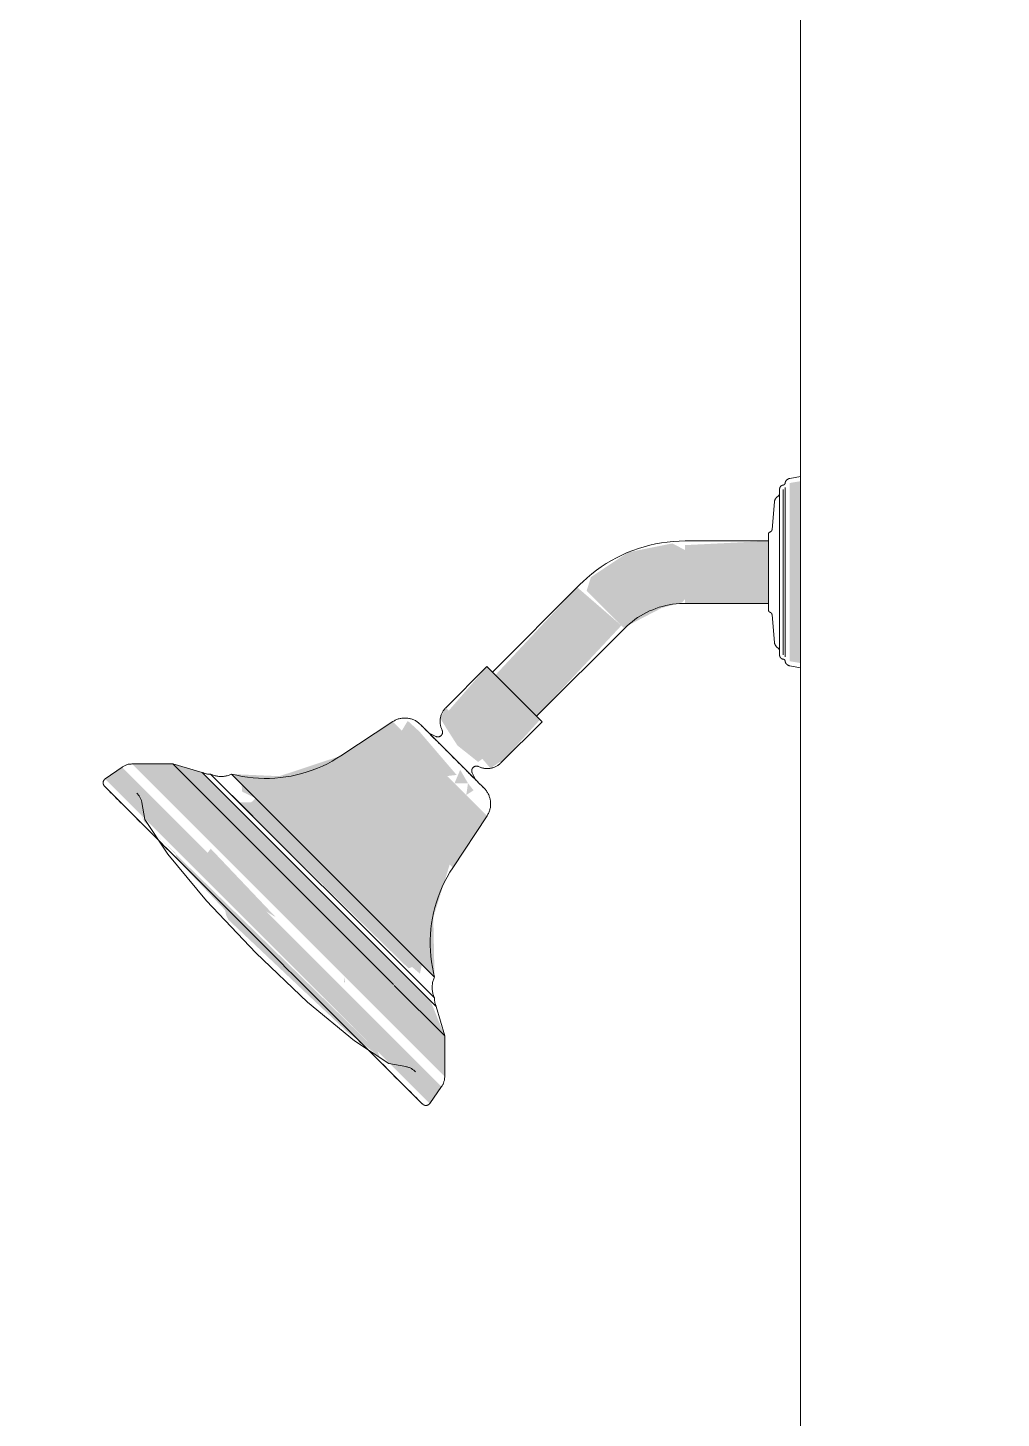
# Model space of a CAD drawing. Header units: inches. Extents: x 20478 to 36684, y -248 to 750.
# Drawn here: x 27482.22 to 27494.7, y 61.16 to 78.98 of the extents above; entities that cross this region are included whole.
import ezdxf

# ---------------------------------------------------------------- set-up
doc = ezdxf.new("R2010")
doc.units = ezdxf.units.IN
doc.header["$MEASUREMENT"] = 0
for name, color, linetype, lineweight in [('G-ANNO-TEXT', 231, 'Continuous', 9), ('I-WALL', 2, 'Continuous', 13), ('P-SANR-FIXT', 6, 'Continuous', 9)]:
    doc.layers.add(name, color=color, linetype=linetype, lineweight=lineweight)

# ---------------------------------------------------------------- blocks, each defined once
blk = doc.blocks.new('Shower-Kohler-Devonshire-T396_4X - Oil Rubbed Bronze-V54-Elevation - South')
at = {"layer": 'P-SANR-FIXT'}
for points in [[(25558.953, 72), (25558.953, 73.165), (25558.816, 73.142), (25558.816, 72)], [(25556.687, 71.287), (25557.177, 71.541), (25557.441, 71.614), (25557.475, 71.657), (25557.475, 72.283), (25557.312, 72.368), (25556.748, 72.255), (25556.269, 71.936), (25556.214, 71.761), (25556.659, 71.316)], [(25558.543, 71.6), (25558.543, 72.4), (25557.475, 72.346), (25557.475, 71.6)], [(25558.953, 70.835), (25558.953, 72), (25558.816, 72), (25558.816, 70.858)], [(25555.572, 70.153), (25556.659, 71.316), (25556.093, 71.806), (25555.045, 70.681), (25555.566, 70.16)], [(25555.116, 69.556), (25555.617, 70.109), (25554.936, 70.79), (25554.447, 70.225), (25555.097, 69.574)], [(25554.98, 69.486), (25555.104, 69.568), (25554.409, 70.263), (25554.339, 70.127), (25554.421, 69.993), (25554.559, 69.778), (25554.823, 69.568), (25554.878, 69.607), (25554.922, 69.556)], [(25554.499, 68.212), (25554.938, 68.877), (25553.73, 70.084), (25553.066, 69.646), (25554.459, 68.252)], [(25554.203, 65.191), (25554.355, 65.407), (25550.261, 69.502), (25550.044, 69.35), (25554.199, 65.195)], [(25554.395, 65.534), (25554.395, 66.058), (25550.911, 69.542), (25550.388, 69.542), (25554.319, 65.611)], [(25554.395, 66.058), (25554.213, 66.508), (25551.287, 69.434), (25550.911, 69.542), (25554.285, 66.168)], [(25554.265, 66.81), (25554.249, 67.574), (25554.459, 68.252), (25553.066, 69.646), (25552.277, 69.385), (25551.663, 69.412), (25554.201, 66.874)], [(25553.561, 65.789), (25553.536, 65.858), (25550.686, 68.644), (25550.943, 68.403), (25550.961, 68.324), (25551.581, 67.668), (25551.597, 67.597), (25551.625, 67.544), (25553.158, 66.097), (25553.548, 65.8)]]:
    blk.add_hatch(color=10, dxfattribs=at).paths.add_polyline_path(points, flags=0)
h = blk.add_hatch(color=10, dxfattribs=at)
h.paths.add_polyline_path([(25554.671, 69.143), (25554.765, 69.204), (25554.694, 69.294), (25554.672, 69.147)], flags=0)
h.paths.add_polyline_path([(25554.548, 69.401), (25554.072, 69.956), (25553.922, 70.094), (25553.846, 69.969), (25554.427, 69.387), (25554.521, 69.398)], flags=0)
h.paths.add_polyline_path([(25554.694, 69.294), (25554.594, 69.467), (25554.521, 69.294)], flags=0)
h = blk.add_hatch(color=10, dxfattribs=at)
h.paths.add_polyline_path([(25551.973, 69.102), (25551.792, 69.283), (25551.801, 69.186), (25551.951, 69.113)], flags=0)
h.paths.add_polyline_path([(25554.078, 66.854), (25554.103, 66.971), (25551.973, 69.102), (25551.916, 69.049), (25551.767, 69.048), (25552.007, 68.801), (25553.931, 66.922), (25553.978, 66.939)], flags=0)
h = blk.add_hatch(color=10, dxfattribs=at)
h.paths.add_polyline_path([(25550.971, 68.358), (25550.936, 68.409), (25550.961, 68.369)], flags=0)
h.paths.add_polyline_path([(25550.586, 68.763), (25550.501, 68.893), (25550.549, 68.799)], flags=0)
h = blk.add_hatch(color=10, dxfattribs=at)
h.paths.add_polyline_path([(25553.118, 66.737), (25553.118, 66.812), (25553.105, 66.75)], flags=0)
h.paths.add_polyline_path([(25552.233, 67.576), (25551.398, 68.455), (25551.358, 68.404), (25552.112, 67.65)], flags=0)
at = {"layer": 'P-SANR-FIXT', "color": 250}
for p, q in [((25558.731, 72), (25558.731, 73.061)), ((25558.731, 73.061), (25558.731, 72)), ((25558.757, 72), (25558.757, 73.085)), ((25558.757, 73.085), (25558.757, 72)), ((25558.953, 73.225), (25558.816, 73.201)), ((25558.621, 72.903), (25558.59, 72.548)), ((25558.675, 72.982), (25558.643, 72.951)), ((25558.543, 72.4), (25557.475, 72.4)), ((25558.543, 72.4), (25558.543, 72)), ((25558.543, 72), (25558.543, 71.6)), ((25558.731, 72), (25558.731, 70.939)), ((25558.731, 70.939), (25558.731, 72)), ((25558.757, 72), (25558.757, 70.915)), ((25558.757, 70.915), (25558.757, 72)), ((25556.131, 71.844), (25555.007, 70.719)), ((25557.475, 71.6), (25558.543, 71.6)), ((25558.59, 71.452), (25558.621, 71.097)), ((25555.572, 70.153), (25556.697, 71.278)), ((25558.643, 71.049), (25558.675, 71.018)), ((25554.936, 70.79), (25554.409, 70.263)), ((25554.936, 70.79), (25555.643, 70.083)), ((25558.816, 70.799), (25558.953, 70.775)), ((25553.73, 70.084), (25553.066, 69.646)), ((25555.116, 69.556), (25555.643, 70.083)), ((25554.281, 69.894), (25554.195, 69.937)), ((25554.195, 69.937), (25554.79, 69.341)), ((25554.79, 69.341), (25554.195, 69.937)), ((25550.261, 69.502), (25550.044, 69.35)), ((25550.911, 69.542), (25550.388, 69.542)), ((25551.287, 69.434), (25550.911, 69.542)), ((25553.739, 66.714), (25550.911, 69.542)), ((25554.287, 66.434), (25551.287, 69.434)), ((25551.396, 69.412), (25551.936, 68.872)), ((25554.265, 66.543), (25551.396, 69.412)), ((25554.265, 66.81), (25551.663, 69.412)), ((25554.79, 69.341), (25554.748, 69.427)), ((25554.499, 68.212), (25554.938, 68.877)), ((25553.955, 66.853), (25554.265, 66.543)), ((25554.395, 66.058), (25553.749, 66.704)), ((25554.395, 66.058), (25554.287, 66.434)), ((25554.395, 65.534), (25554.395, 66.058)), ((25554.203, 65.191), (25554.355, 65.407))]:
    blk.add_line(p, q, dxfattribs=at)
at = {"layer": 'P-SANR-FIXT', "color": 250, "flags": 128}
for points in [[(25558.687, 73.065), (25558.687, 73.067), (25558.687, 73.069), (25558.687, 73.071), (25558.688, 73.073), (25558.688, 73.075), (25558.689, 73.077), (25558.689, 73.079), (25558.69, 73.081), (25558.69, 73.083), (25558.691, 73.085), (25558.692, 73.087), (25558.693, 73.089), (25558.694, 73.09), (25558.695, 73.092), (25558.696, 73.094), (25558.697, 73.095), (25558.698, 73.097), (25558.7, 73.099), (25558.701, 73.1), (25558.703, 73.102), (25558.704, 73.103), (25558.706, 73.104), (25558.707, 73.106), (25558.709, 73.107), (25558.711, 73.108), (25558.712, 73.109), (25558.714, 73.11), (25558.716, 73.111), (25558.718, 73.112), (25558.72, 73.113), (25558.722, 73.113), (25558.724, 73.114), (25558.725, 73.114), (25558.727, 73.115), (25558.729, 73.115), (25558.731, 73.116)], [(25558.687, 72), (25558.687, 72.043), (25558.687, 72.085), (25558.687, 72.127), (25558.687, 72.17), (25558.687, 72.212), (25558.687, 72.253), (25558.687, 72.294), (25558.687, 72.335), (25558.687, 72.375), (25558.687, 72.415), (25558.687, 72.454), (25558.687, 72.492), (25558.687, 72.529), (25558.687, 72.566), (25558.687, 72.601), (25558.687, 72.636), (25558.687, 72.67), (25558.687, 72.702), (25558.687, 72.734), (25558.687, 72.764), (25558.687, 72.793), (25558.687, 72.821), (25558.687, 72.847), (25558.687, 72.872), (25558.687, 72.896), (25558.687, 72.918), (25558.687, 72.939), (25558.687, 72.959), (25558.687, 72.976), (25558.687, 72.993), (25558.687, 73.007), (25558.687, 73.02), (25558.687, 73.032), (25558.687, 73.041), (25558.687, 73.049), (25558.687, 73.056), (25558.687, 73.061), (25558.687, 73.064), (25558.687, 73.065)], [(25558.687, 73.065), (25558.687, 73.064), (25558.687, 73.062), (25558.687, 73.057), (25558.687, 73.051), (25558.687, 73.044), (25558.687, 73.034), (25558.687, 73.023), (25558.687, 73.011), (25558.687, 72.997), (25558.687, 72.981), (25558.687, 72.964), (25558.687, 72.945), (25558.687, 72.924), (25558.687, 72.902), (25558.687, 72.879), (25558.687, 72.854), (25558.687, 72.828), (25558.687, 72.801), (25558.687, 72.772), (25558.687, 72.742), (25558.687, 72.711), (25558.687, 72.679), (25558.687, 72.645), (25558.687, 72.611), (25558.687, 72.575), (25558.687, 72.539), (25558.687, 72.502), (25558.687, 72.464), (25558.687, 72.425), (25558.687, 72.386), (25558.687, 72.346), (25558.687, 72.305), (25558.687, 72.264), (25558.687, 72.223), (25558.687, 72.181), (25558.687, 72.139), (25558.687, 72.097), (25558.687, 72.054), (25558.687, 72.011), (25558.687, 72)], [(25558.731, 73.116), (25558.732, 73.116), (25558.733, 73.116), (25558.734, 73.116), (25558.735, 73.116), (25558.736, 73.116), (25558.737, 73.116), (25558.738, 73.117), (25558.739, 73.117), (25558.74, 73.117), (25558.741, 73.118), (25558.742, 73.118), (25558.743, 73.118), (25558.744, 73.119), (25558.745, 73.119), (25558.746, 73.12), (25558.746, 73.121), (25558.747, 73.121), (25558.748, 73.122), (25558.749, 73.123), (25558.749, 73.123), (25558.75, 73.124), (25558.751, 73.125), (25558.751, 73.126), (25558.752, 73.126), (25558.753, 73.127), (25558.753, 73.128), (25558.754, 73.129), (25558.754, 73.13), (25558.755, 73.131), (25558.755, 73.132), (25558.755, 73.133), (25558.756, 73.134), (25558.756, 73.135), (25558.756, 73.136), (25558.756, 73.137), (25558.756, 73.138), (25558.757, 73.139), (25558.757, 73.14), (25558.757, 73.141), (25558.757, 73.141)], [(25558.757, 73.141), (25558.757, 73.144), (25558.758, 73.147), (25558.759, 73.149), (25558.759, 73.152), (25558.76, 73.155), (25558.762, 73.158), (25558.763, 73.16), (25558.764, 73.163), (25558.766, 73.165), (25558.767, 73.168), (25558.769, 73.17), (25558.77, 73.173), (25558.772, 73.175), (25558.774, 73.177), (25558.776, 73.179), (25558.778, 73.181), (25558.78, 73.183), (25558.782, 73.185), (25558.785, 73.187), (25558.787, 73.189), (25558.79, 73.19), (25558.792, 73.192), (25558.795, 73.193), (25558.797, 73.195), (25558.8, 73.196), (25558.803, 73.197), (25558.805, 73.198), (25558.808, 73.199), (25558.811, 73.2), (25558.814, 73.2), (25558.816, 73.201)], [(25558.621, 72.903), (25558.622, 72.906), (25558.622, 72.909), (25558.623, 72.912), (25558.623, 72.915), (25558.624, 72.918), (25558.625, 72.921), (25558.626, 72.924), (25558.627, 72.927), (25558.629, 72.93), (25558.63, 72.932), (25558.631, 72.935), (25558.633, 72.938), (25558.635, 72.94), (25558.636, 72.943), (25558.638, 72.945), (25558.64, 72.947), (25558.642, 72.95), (25558.643, 72.951)], [(25558.675, 72.982), (25558.676, 72.983), (25558.677, 72.984), (25558.678, 72.986), (25558.679, 72.987), (25558.68, 72.988), (25558.681, 72.99), (25558.682, 72.991), (25558.683, 72.993), (25558.683, 72.994), (25558.684, 72.996), (25558.685, 72.998), (25558.685, 72.999), (25558.686, 73.001), (25558.686, 73.003), (25558.686, 73.004), (25558.687, 73.006), (25558.687, 73.008), (25558.687, 73.009), (25558.687, 73.011), (25558.687, 73.012)], [(25558.565, 72.515), (25558.567, 72.516), (25558.568, 72.516), (25558.57, 72.517), (25558.571, 72.518), (25558.572, 72.519), (25558.573, 72.519), (25558.575, 72.52), (25558.576, 72.521), (25558.577, 72.522), (25558.578, 72.523), (25558.579, 72.524), (25558.58, 72.525), (25558.581, 72.526), (25558.582, 72.528), (25558.583, 72.529), (25558.584, 72.53), (25558.585, 72.531), (25558.586, 72.533), (25558.586, 72.534), (25558.587, 72.535), (25558.588, 72.537), (25558.588, 72.538), (25558.589, 72.54), (25558.589, 72.541), (25558.589, 72.542), (25558.59, 72.544), (25558.59, 72.545), (25558.59, 72.547), (25558.59, 72.548)], [(25557.475, 72.4), (25557.399, 72.398), (25557.323, 72.394), (25557.247, 72.386), (25557.172, 72.376), (25557.097, 72.362), (25557.023, 72.346), (25556.95, 72.326), (25556.877, 72.304), (25556.805, 72.278), (25556.735, 72.25), (25556.665, 72.219), (25556.597, 72.185), (25556.531, 72.149), (25556.465, 72.11), (25556.402, 72.068), (25556.34, 72.024), (25556.28, 71.977), (25556.222, 71.928), (25556.166, 71.877), (25556.131, 71.844)], [(25558.543, 72.483), (25558.543, 72.484), (25558.543, 72.485), (25558.543, 72.487), (25558.543, 72.488), (25558.543, 72.49), (25558.544, 72.491), (25558.544, 72.492), (25558.544, 72.494), (25558.545, 72.495), (25558.545, 72.496), (25558.546, 72.497), (25558.546, 72.499), (25558.547, 72.5), (25558.548, 72.501), (25558.549, 72.502), (25558.549, 72.503), (25558.55, 72.504), (25558.551, 72.506), (25558.552, 72.507), (25558.553, 72.508), (25558.554, 72.508), (25558.555, 72.509), (25558.556, 72.51), (25558.557, 72.511), (25558.558, 72.512), (25558.56, 72.513), (25558.561, 72.513), (25558.562, 72.514), (25558.563, 72.514), (25558.565, 72.515), (25558.565, 72.515)], [(25558.543, 72.395), (25558.543, 72.406), (25558.543, 72.416), (25558.543, 72.426), (25558.543, 72.434), (25558.543, 72.443), (25558.543, 72.45), (25558.543, 72.456), (25558.543, 72.462), (25558.543, 72.468), (25558.543, 72.472), (25558.543, 72.476), (25558.543, 72.479), (25558.543, 72.481), (25558.543, 72.482), (25558.543, 72.483)], [(25558.543, 72.483), (25558.543, 72.482), (25558.543, 72.481), (25558.543, 72.479), (25558.543, 72.476), (25558.543, 72.473), (25558.543, 72.469), (25558.543, 72.464), (25558.543, 72.458), (25558.543, 72.452), (25558.543, 72.445), (25558.543, 72.437), (25558.543, 72.428), (25558.543, 72.419), (25558.543, 72.409), (25558.543, 72.398), (25558.543, 72.387), (25558.543, 72.375), (25558.543, 72.363), (25558.543, 72.35), (25558.543, 72.336), (25558.543, 72.322), (25558.543, 72.308), (25558.543, 72.292), (25558.543, 72.277), (25558.543, 72.261), (25558.543, 72.244), (25558.543, 72.227), (25558.543, 72.21), (25558.543, 72.193), (25558.543, 72.175), (25558.543, 72.157), (25558.543, 72.138), (25558.543, 72.12), (25558.543, 72.101), (25558.543, 72.082), (25558.543, 72.063), (25558.543, 72.044), (25558.543, 72.025), (25558.543, 72.005), (25558.543, 72)], [(25558.543, 72), (25558.543, 71.981), (25558.543, 71.961), (25558.543, 71.942), (25558.543, 71.923), (25558.543, 71.904), (25558.543, 71.885), (25558.543, 71.867), (25558.543, 71.848), (25558.543, 71.83), (25558.543, 71.812), (25558.543, 71.794), (25558.543, 71.777), (25558.543, 71.76), (25558.543, 71.744), (25558.543, 71.727), (25558.543, 71.712), (25558.543, 71.697), (25558.543, 71.682), (25558.543, 71.667), (25558.543, 71.654), (25558.543, 71.641), (25558.543, 71.628), (25558.543, 71.616), (25558.543, 71.605), (25558.543, 71.594), (25558.543, 71.584), (25558.543, 71.574), (25558.543, 71.566), (25558.543, 71.557), (25558.543, 71.55), (25558.543, 71.544), (25558.543, 71.538), (25558.543, 71.532), (25558.543, 71.528), (25558.543, 71.524), (25558.543, 71.521), (25558.543, 71.519), (25558.543, 71.518), (25558.543, 71.517)], [(25558.687, 72), (25558.687, 71.957), (25558.687, 71.915), (25558.687, 71.873), (25558.687, 71.83), (25558.687, 71.788), (25558.687, 71.747), (25558.687, 71.706), (25558.687, 71.665), (25558.687, 71.625), (25558.687, 71.585), (25558.687, 71.546), (25558.687, 71.508), (25558.687, 71.471), (25558.687, 71.434), (25558.687, 71.399), (25558.687, 71.364), (25558.687, 71.33), (25558.687, 71.298), (25558.687, 71.266), (25558.687, 71.236), (25558.687, 71.207), (25558.687, 71.179), (25558.687, 71.153), (25558.687, 71.128), (25558.687, 71.104), (25558.687, 71.082), (25558.687, 71.061), (25558.687, 71.041), (25558.687, 71.024), (25558.687, 71.007), (25558.687, 70.993), (25558.687, 70.98), (25558.687, 70.968), (25558.687, 70.959), (25558.687, 70.951), (25558.687, 70.944), (25558.687, 70.939), (25558.687, 70.936), (25558.687, 70.935)], [(25558.687, 70.935), (25558.687, 70.936), (25558.687, 70.938), (25558.687, 70.943), (25558.687, 70.949), (25558.687, 70.956), (25558.687, 70.966), (25558.687, 70.977), (25558.687, 70.989), (25558.687, 71.003), (25558.687, 71.019), (25558.687, 71.036), (25558.687, 71.055), (25558.687, 71.076), (25558.687, 71.098), (25558.687, 71.121), (25558.687, 71.146), (25558.687, 71.172), (25558.687, 71.199), (25558.687, 71.228), (25558.687, 71.258), (25558.687, 71.289), (25558.687, 71.321), (25558.687, 71.355), (25558.687, 71.389), (25558.687, 71.425), (25558.687, 71.461), (25558.687, 71.498), (25558.687, 71.536), (25558.687, 71.575), (25558.687, 71.614), (25558.687, 71.654), (25558.687, 71.695), (25558.687, 71.736), (25558.687, 71.777), (25558.687, 71.819), (25558.687, 71.861), (25558.687, 71.903), (25558.687, 71.946), (25558.687, 71.989), (25558.687, 72)], [(25556.697, 71.278), (25556.729, 71.308), (25556.762, 71.337), (25556.796, 71.365), (25556.831, 71.392), (25556.867, 71.417), (25556.904, 71.44), (25556.942, 71.462), (25556.981, 71.483), (25557.021, 71.502), (25557.061, 71.519), (25557.102, 71.535), (25557.144, 71.549), (25557.186, 71.561), (25557.229, 71.572), (25557.272, 71.581), (25557.315, 71.588), (25557.359, 71.594), (25557.403, 71.598), (25557.447, 71.6), (25557.475, 71.6)], [(25558.543, 71.517), (25558.543, 71.518), (25558.543, 71.519), (25558.543, 71.521), (25558.543, 71.524), (25558.543, 71.527), (25558.543, 71.531), (25558.543, 71.536), (25558.543, 71.542), (25558.543, 71.548), (25558.543, 71.555), (25558.543, 71.563), (25558.543, 71.572), (25558.543, 71.581), (25558.543, 71.591), (25558.543, 71.602)], [(25558.565, 71.485), (25558.564, 71.485), (25558.563, 71.486), (25558.562, 71.486), (25558.56, 71.487), (25558.559, 71.488), (25558.558, 71.488), (25558.557, 71.489), (25558.556, 71.49), (25558.555, 71.491), (25558.554, 71.492), (25558.553, 71.493), (25558.552, 71.494), (25558.551, 71.495), (25558.55, 71.496), (25558.549, 71.497), (25558.548, 71.498), (25558.548, 71.499), (25558.547, 71.501), (25558.546, 71.502), (25558.546, 71.503), (25558.545, 71.504), (25558.545, 71.506), (25558.544, 71.507), (25558.544, 71.508), (25558.543, 71.51), (25558.543, 71.511), (25558.543, 71.512), (25558.543, 71.514), (25558.543, 71.515), (25558.543, 71.517), (25558.543, 71.517)], [(25558.59, 71.452), (25558.59, 71.454), (25558.59, 71.455), (25558.59, 71.457), (25558.589, 71.458), (25558.589, 71.46), (25558.588, 71.461), (25558.588, 71.463), (25558.587, 71.464), (25558.587, 71.466), (25558.586, 71.467), (25558.585, 71.468), (25558.584, 71.469), (25558.584, 71.471), (25558.583, 71.472), (25558.582, 71.473), (25558.581, 71.474), (25558.58, 71.475), (25558.579, 71.476), (25558.578, 71.478), (25558.576, 71.478), (25558.575, 71.479), (25558.574, 71.48), (25558.573, 71.481), (25558.571, 71.482), (25558.57, 71.483), (25558.569, 71.483), (25558.567, 71.484), (25558.566, 71.485), (25558.565, 71.485)], [(25558.643, 71.049), (25558.641, 71.052), (25558.639, 71.054), (25558.637, 71.056), (25558.635, 71.059), (25558.634, 71.061), (25558.632, 71.064), (25558.631, 71.066), (25558.629, 71.069), (25558.628, 71.072), (25558.627, 71.075), (25558.626, 71.077), (25558.625, 71.08), (25558.624, 71.083), (25558.623, 71.086), (25558.622, 71.089), (25558.622, 71.092), (25558.621, 71.095), (25558.621, 71.097)], [(25558.687, 70.988), (25558.687, 70.99), (25558.687, 70.991), (25558.687, 70.993), (25558.687, 70.995), (25558.686, 70.996), (25558.686, 70.998), (25558.685, 71), (25558.685, 71.001), (25558.684, 71.003), (25558.684, 71.005), (25558.683, 71.006), (25558.682, 71.008), (25558.681, 71.009), (25558.681, 71.011), (25558.68, 71.012), (25558.679, 71.013), (25558.678, 71.015), (25558.676, 71.016), (25558.675, 71.017), (25558.675, 71.018)], [(25558.731, 70.884), (25558.729, 70.885), (25558.727, 70.885), (25558.725, 70.886), (25558.723, 70.886), (25558.721, 70.887), (25558.72, 70.887), (25558.718, 70.888), (25558.716, 70.889), (25558.714, 70.89), (25558.712, 70.891), (25558.71, 70.892), (25558.709, 70.893), (25558.707, 70.894), (25558.706, 70.896), (25558.704, 70.897), (25558.702, 70.898), (25558.701, 70.9), (25558.7, 70.901), (25558.698, 70.903), (25558.697, 70.905), (25558.696, 70.906), (25558.695, 70.908), (25558.694, 70.91), (25558.693, 70.912), (25558.692, 70.913), (25558.691, 70.915), (25558.69, 70.917), (25558.69, 70.919), (25558.689, 70.921), (25558.688, 70.923), (25558.688, 70.925), (25558.688, 70.927), (25558.687, 70.929), (25558.687, 70.931), (25558.687, 70.933), (25558.687, 70.935)], [(25558.757, 70.859), (25558.757, 70.86), (25558.757, 70.861), (25558.756, 70.862), (25558.756, 70.863), (25558.756, 70.864), (25558.756, 70.865), (25558.756, 70.866), (25558.755, 70.867), (25558.755, 70.868), (25558.755, 70.869), (25558.754, 70.87), (25558.754, 70.871), (25558.753, 70.872), (25558.753, 70.873), (25558.752, 70.873), (25558.752, 70.874), (25558.751, 70.875), (25558.75, 70.876), (25558.75, 70.877), (25558.749, 70.877), (25558.748, 70.878), (25558.747, 70.879), (25558.747, 70.879), (25558.746, 70.88), (25558.745, 70.88), (25558.744, 70.881), (25558.743, 70.881), (25558.742, 70.882), (25558.741, 70.882), (25558.741, 70.883), (25558.74, 70.883), (25558.739, 70.883), (25558.738, 70.884), (25558.737, 70.884), (25558.736, 70.884), (25558.735, 70.884), (25558.734, 70.884), (25558.733, 70.884), (25558.732, 70.884), (25558.731, 70.884)], [(25558.816, 70.799), (25558.813, 70.8), (25558.81, 70.801), (25558.807, 70.801), (25558.805, 70.802), (25558.802, 70.803), (25558.799, 70.804), (25558.797, 70.806), (25558.794, 70.807), (25558.791, 70.808), (25558.789, 70.81), (25558.787, 70.812), (25558.784, 70.813), (25558.782, 70.815), (25558.78, 70.817), (25558.778, 70.819), (25558.776, 70.821), (25558.774, 70.823), (25558.772, 70.826), (25558.77, 70.828), (25558.768, 70.83), (25558.767, 70.833), (25558.765, 70.835), (25558.764, 70.838), (25558.762, 70.84), (25558.761, 70.843), (25558.76, 70.846), (25558.759, 70.849), (25558.758, 70.851), (25558.758, 70.854), (25558.757, 70.857), (25558.757, 70.859)], [(25554.362, 69.975), (25554.357, 69.984), (25554.353, 69.994), (25554.35, 70.003), (25554.347, 70.012), (25554.344, 70.022), (25554.342, 70.032), (25554.34, 70.042), (25554.338, 70.051), (25554.337, 70.061), (25554.336, 70.071), (25554.336, 70.081), (25554.336, 70.091), (25554.336, 70.101), (25554.337, 70.111), (25554.338, 70.121), (25554.34, 70.131), (25554.342, 70.141), (25554.344, 70.151), (25554.347, 70.16), (25554.35, 70.17), (25554.354, 70.179), (25554.358, 70.188), (25554.362, 70.197), (25554.367, 70.206), (25554.372, 70.215), (25554.377, 70.223), (25554.383, 70.231), (25554.389, 70.239), (25554.395, 70.247), (25554.401, 70.255), (25554.408, 70.262), (25554.409, 70.263)], [(25553.73, 70.084), (25553.74, 70.09), (25553.75, 70.096), (25553.76, 70.101), (25553.77, 70.106), (25553.78, 70.11), (25553.791, 70.114), (25553.801, 70.118), (25553.812, 70.121), (25553.823, 70.124), (25553.834, 70.126), (25553.845, 70.128), (25553.856, 70.129), (25553.867, 70.13), (25553.878, 70.13), (25553.89, 70.13), (25553.901, 70.13), (25553.912, 70.129), (25553.923, 70.128), (25553.934, 70.126), (25553.945, 70.124), (25553.956, 70.121), (25553.967, 70.118), (25553.978, 70.115), (25553.988, 70.111), (25553.999, 70.106), (25554.009, 70.102), (25554.019, 70.097), (25554.028, 70.091), (25554.038, 70.085), (25554.047, 70.079), (25554.056, 70.072), (25554.065, 70.065), (25554.073, 70.058), (25554.082, 70.05), (25554.083, 70.048)], [(25554.083, 70.048), (25554.084, 70.048), (25554.085, 70.047), (25554.086, 70.045), (25554.089, 70.043), (25554.091, 70.04), (25554.095, 70.037), (25554.099, 70.032), (25554.104, 70.028), (25554.11, 70.022), (25554.116, 70.016), (25554.122, 70.009), (25554.13, 70.002), (25554.137, 69.994), (25554.146, 69.986), (25554.155, 69.977), (25554.164, 69.967), (25554.174, 69.957), (25554.185, 69.947), (25554.196, 69.936), (25554.207, 69.924), (25554.219, 69.912), (25554.232, 69.9), (25554.245, 69.887), (25554.258, 69.874), (25554.271, 69.86), (25554.285, 69.846), (25554.3, 69.832), (25554.314, 69.817), (25554.329, 69.803), (25554.344, 69.787), (25554.36, 69.772), (25554.375, 69.756), (25554.391, 69.741), (25554.407, 69.725), (25554.423, 69.709), (25554.439, 69.692), (25554.455, 69.676), (25554.472, 69.66), (25554.488, 69.644), (25554.504, 69.627), (25554.521, 69.611), (25554.537, 69.594), (25554.553, 69.578), (25554.569, 69.562), (25554.585, 69.546), (25554.601, 69.53), (25554.617, 69.515), (25554.633, 69.499), (25554.648, 69.484), (25554.663, 69.469), (25554.678, 69.454), (25554.692, 69.44), (25554.706, 69.425), (25554.72, 69.412), (25554.733, 69.398), (25554.746, 69.385), (25554.759, 69.373), (25554.771, 69.36), (25554.783, 69.349), (25554.794, 69.337), (25554.805, 69.327), (25554.815, 69.316), (25554.825, 69.306), (25554.834, 69.297), (25554.843, 69.288), (25554.851, 69.28), (25554.859, 69.273), (25554.866, 69.266), (25554.872, 69.259), (25554.878, 69.254), (25554.883, 69.248), (25554.888, 69.244), (25554.892, 69.24), (25554.895, 69.237), (25554.898, 69.234), (25554.9, 69.232), (25554.901, 69.231), (25554.902, 69.23), (25554.902, 69.23)], [(25554.902, 69.23), (25554.901, 69.23), (25554.9, 69.231), (25554.899, 69.233), (25554.897, 69.235), (25554.894, 69.238), (25554.89, 69.242), (25554.886, 69.246), (25554.881, 69.251), (25554.876, 69.256), (25554.869, 69.262), (25554.863, 69.269), (25554.855, 69.276), (25554.848, 69.284), (25554.839, 69.292), (25554.83, 69.301), (25554.821, 69.311), (25554.811, 69.321), (25554.8, 69.331), (25554.789, 69.342), (25554.778, 69.354), (25554.766, 69.366), (25554.753, 69.378), (25554.74, 69.391), (25554.727, 69.404), (25554.714, 69.418), (25554.7, 69.432), (25554.685, 69.446), (25554.671, 69.461), (25554.656, 69.476), (25554.641, 69.491), (25554.625, 69.506), (25554.61, 69.522), (25554.594, 69.538), (25554.578, 69.553), (25554.562, 69.57), (25554.546, 69.586), (25554.53, 69.602), (25554.513, 69.618), (25554.497, 69.635), (25554.481, 69.651), (25554.464, 69.667), (25554.448, 69.684), (25554.432, 69.7), (25554.416, 69.716), (25554.4, 69.732), (25554.384, 69.748), (25554.368, 69.764), (25554.353, 69.779), (25554.337, 69.794), (25554.322, 69.809), (25554.307, 69.824), (25554.293, 69.839), (25554.279, 69.853), (25554.265, 69.867), (25554.252, 69.88), (25554.239, 69.893), (25554.226, 69.906), (25554.214, 69.918), (25554.202, 69.93), (25554.191, 69.941), (25554.18, 69.952), (25554.17, 69.962), (25554.16, 69.972), (25554.151, 69.981), (25554.142, 69.99), (25554.134, 69.998), (25554.126, 70.005), (25554.119, 70.012), (25554.113, 70.019), (25554.107, 70.025), (25554.102, 70.03), (25554.097, 70.034), (25554.093, 70.038), (25554.09, 70.042), (25554.087, 70.044), (25554.085, 70.046), (25554.084, 70.048), (25554.083, 70.048), (25554.083, 70.048)], [(25554.281, 69.894), (25554.283, 69.893), (25554.285, 69.892), (25554.287, 69.892), (25554.29, 69.891), (25554.292, 69.89), (25554.294, 69.89), (25554.297, 69.889), (25554.299, 69.889), (25554.301, 69.889), (25554.304, 69.888), (25554.306, 69.888), (25554.309, 69.888), (25554.311, 69.888), (25554.314, 69.889), (25554.316, 69.889), (25554.318, 69.889), (25554.321, 69.89), (25554.323, 69.89), (25554.325, 69.891), (25554.328, 69.892), (25554.33, 69.893), (25554.332, 69.894), (25554.334, 69.895), (25554.336, 69.896), (25554.338, 69.897), (25554.341, 69.898), (25554.343, 69.9), (25554.344, 69.901), (25554.346, 69.902), (25554.348, 69.904), (25554.35, 69.906), (25554.352, 69.907), (25554.353, 69.909), (25554.355, 69.911), (25554.356, 69.913), (25554.358, 69.915), (25554.359, 69.917), (25554.36, 69.919), (25554.361, 69.921), (25554.362, 69.923), (25554.363, 69.926), (25554.364, 69.928), (25554.365, 69.93), (25554.366, 69.933), (25554.366, 69.935), (25554.367, 69.937), (25554.367, 69.94), (25554.367, 69.942), (25554.368, 69.944), (25554.368, 69.947), (25554.368, 69.949), (25554.368, 69.952), (25554.367, 69.954), (25554.367, 69.956), (25554.367, 69.959), (25554.366, 69.961), (25554.366, 69.964), (25554.365, 69.966), (25554.364, 69.968), (25554.364, 69.97), (25554.363, 69.973), (25554.362, 69.975), (25554.362, 69.975)], [(25550.261, 69.502), (25550.268, 69.506), (25550.276, 69.511), (25550.283, 69.515), (25550.291, 69.519), (25550.299, 69.523), (25550.308, 69.527), (25550.316, 69.53), (25550.324, 69.532), (25550.333, 69.535), (25550.341, 69.537), (25550.35, 69.538), (25550.359, 69.54), (25550.368, 69.541), (25550.377, 69.541), (25550.385, 69.542), (25550.388, 69.542)], [(25551.663, 69.412), (25551.731, 69.396), (25551.8, 69.382), (25551.87, 69.372), (25551.939, 69.364), (25552.009, 69.359), (25552.08, 69.357), (25552.15, 69.357), (25552.22, 69.36), (25552.29, 69.367), (25552.359, 69.376), (25552.429, 69.387), (25552.497, 69.402), (25552.565, 69.419), (25552.632, 69.439), (25552.699, 69.462), (25552.764, 69.487), (25552.829, 69.515), (25552.892, 69.545), (25552.954, 69.578), (25553.015, 69.614), (25553.066, 69.646)], [(25554.829, 69.508), (25554.827, 69.509), (25554.824, 69.51), (25554.822, 69.511), (25554.82, 69.512), (25554.817, 69.512), (25554.815, 69.513), (25554.813, 69.513), (25554.81, 69.514), (25554.808, 69.514), (25554.806, 69.514), (25554.803, 69.514), (25554.801, 69.514), (25554.798, 69.514), (25554.796, 69.514), (25554.793, 69.514), (25554.791, 69.513), (25554.789, 69.513), (25554.786, 69.512), (25554.784, 69.512), (25554.782, 69.511), (25554.78, 69.51), (25554.777, 69.509), (25554.775, 69.508), (25554.773, 69.507), (25554.771, 69.506), (25554.769, 69.504), (25554.767, 69.503), (25554.765, 69.502), (25554.763, 69.5), (25554.761, 69.498), (25554.759, 69.497), (25554.758, 69.495), (25554.756, 69.493), (25554.755, 69.491), (25554.753, 69.489), (25554.752, 69.487), (25554.751, 69.485), (25554.749, 69.483), (25554.748, 69.481), (25554.747, 69.479), (25554.746, 69.477), (25554.745, 69.475), (25554.744, 69.472), (25554.744, 69.47), (25554.743, 69.468), (25554.743, 69.465), (25554.742, 69.463), (25554.742, 69.461), (25554.742, 69.458), (25554.742, 69.456), (25554.742, 69.453), (25554.742, 69.451), (25554.742, 69.448), (25554.742, 69.446), (25554.743, 69.444), (25554.743, 69.441), (25554.744, 69.439), (25554.744, 69.437), (25554.745, 69.434), (25554.746, 69.432), (25554.747, 69.43), (25554.748, 69.428), (25554.748, 69.427)], [(25555.116, 69.556), (25555.109, 69.549), (25555.101, 69.542), (25555.094, 69.536), (25555.086, 69.53), (25555.077, 69.524), (25555.069, 69.519), (25555.06, 69.514), (25555.051, 69.509), (25555.042, 69.505), (25555.033, 69.501), (25555.024, 69.497), (25555.014, 69.494), (25555.005, 69.491), (25554.995, 69.489), (25554.985, 69.487), (25554.975, 69.485), (25554.966, 69.484), (25554.956, 69.483), (25554.946, 69.482), (25554.936, 69.482), (25554.926, 69.483), (25554.916, 69.483), (25554.906, 69.485), (25554.896, 69.486), (25554.886, 69.488), (25554.876, 69.49), (25554.867, 69.493), (25554.857, 69.496), (25554.848, 69.5), (25554.839, 69.503), (25554.829, 69.508), (25554.829, 69.508)], [(25550.028, 69.268), (25550.027, 69.27), (25550.026, 69.272), (25550.025, 69.274), (25550.024, 69.277), (25550.023, 69.279), (25550.022, 69.281), (25550.021, 69.283), (25550.021, 69.286), (25550.02, 69.288), (25550.02, 69.29), (25550.019, 69.293), (25550.019, 69.295), (25550.019, 69.297), (25550.019, 69.3), (25550.019, 69.302), (25550.019, 69.305), (25550.019, 69.307), (25550.019, 69.309), (25550.02, 69.312), (25550.02, 69.314), (25550.021, 69.316), (25550.021, 69.319), (25550.022, 69.321), (25550.023, 69.323), (25550.024, 69.325), (25550.025, 69.327), (25550.026, 69.33), (25550.027, 69.332), (25550.028, 69.334), (25550.03, 69.336), (25550.031, 69.338), (25550.033, 69.339), (25550.034, 69.341), (25550.036, 69.343), (25550.038, 69.345), (25550.039, 69.346), (25550.041, 69.348), (25550.043, 69.349), (25550.044, 69.35)], [(25551.287, 69.434), (25551.295, 69.43), (25551.303, 69.427), (25551.311, 69.424), (25551.32, 69.421), (25551.328, 69.419), (25551.337, 69.417), (25551.345, 69.415), (25551.354, 69.413), (25551.362, 69.412), (25551.371, 69.412), (25551.38, 69.411), (25551.389, 69.411), (25551.396, 69.412)], [(25551.396, 69.412), (25551.407, 69.407), (25551.419, 69.402), (25551.43, 69.398), (25551.441, 69.394), (25551.453, 69.391), (25551.465, 69.388), (25551.477, 69.385), (25551.489, 69.384), (25551.501, 69.382), (25551.513, 69.381), (25551.525, 69.381), (25551.537, 69.381), (25551.549, 69.381), (25551.561, 69.382), (25551.573, 69.384), (25551.585, 69.386), (25551.597, 69.388), (25551.609, 69.391), (25551.621, 69.395), (25551.632, 69.399), (25551.643, 69.403), (25551.655, 69.408), (25551.663, 69.412)], [(25550.046, 69.247), (25550.042, 69.251), (25550.038, 69.255), (25550.035, 69.259), (25550.032, 69.263), (25550.029, 69.268), (25550.028, 69.268)], [(25550.946, 68.346), (25550.88, 68.413), (25550.815, 68.477), (25550.753, 68.54), (25550.692, 68.6), (25550.634, 68.659), (25550.578, 68.715), (25550.524, 68.768), (25550.473, 68.819), (25550.425, 68.868), (25550.379, 68.914), (25550.336, 68.957), (25550.295, 68.997), (25550.258, 69.035), (25550.223, 69.07), (25550.191, 69.101), (25550.163, 69.13), (25550.137, 69.156), (25550.115, 69.178), (25550.095, 69.198), (25550.079, 69.214), (25550.066, 69.227), (25550.056, 69.237), (25550.049, 69.243), (25550.046, 69.247), (25550.046, 69.247)], [(25550.046, 69.247), (25550.047, 69.245), (25550.052, 69.241), (25550.06, 69.232), (25550.071, 69.221), (25550.086, 69.207), (25550.104, 69.189), (25550.125, 69.168), (25550.148, 69.144), (25550.176, 69.117), (25550.206, 69.087), (25550.239, 69.054), (25550.275, 69.018), (25550.314, 68.979), (25550.355, 68.937), (25550.4, 68.893), (25550.447, 68.846), (25550.497, 68.796), (25550.549, 68.744), (25550.603, 68.689), (25550.66, 68.632), (25550.72, 68.573), (25550.781, 68.511), (25550.845, 68.448), (25550.91, 68.382), (25550.978, 68.315), (25551.047, 68.246), (25551.117, 68.175), (25551.19, 68.103), (25551.263, 68.029), (25551.338, 67.954), (25551.415, 67.878), (25551.492, 67.801), (25551.57, 67.723), (25551.649, 67.644), (25551.728, 67.564), (25551.809, 67.484), (25551.889, 67.403), (25551.97, 67.323), (25552.051, 67.241), (25552.132, 67.16), (25552.213, 67.079), (25552.294, 66.999), (25552.374, 66.918), (25552.454, 66.838), (25552.534, 66.759), (25552.612, 66.68), (25552.69, 66.603), (25552.767, 66.526), (25552.842, 66.45), (25552.917, 66.376), (25552.99, 66.303), (25553.061, 66.231), (25553.131, 66.161), (25553.2, 66.093), (25553.266, 66.026), (25553.331, 65.962), (25553.393, 65.899), (25553.454, 65.839), (25553.512, 65.781), (25553.568, 65.725), (25553.622, 65.671), (25553.673, 65.62), (25553.721, 65.571), (25553.767, 65.525), (25553.81, 65.482), (25553.851, 65.442), (25553.888, 65.404), (25553.923, 65.37), (25553.955, 65.338), (25553.983, 65.309), (25554.009, 65.284), (25554.032, 65.261), (25554.051, 65.242), (25554.067, 65.225), (25554.08, 65.212), (25554.09, 65.203), (25554.097, 65.196), (25554.1, 65.193), (25554.101, 65.192)], [(25550.516, 69.046), (25550.514, 69.055), (25550.512, 69.064), (25550.509, 69.073), (25550.506, 69.082), (25550.502, 69.091), (25550.498, 69.1), (25550.494, 69.108), (25550.49, 69.117), (25550.485, 69.125), (25550.48, 69.133), (25550.474, 69.141), (25550.468, 69.148), (25550.462, 69.155), (25550.456, 69.162), (25550.451, 69.168)], [(25554.902, 69.23), (25554.91, 69.222), (25554.917, 69.213), (25554.924, 69.205), (25554.931, 69.196), (25554.937, 69.186), (25554.943, 69.177), (25554.949, 69.167), (25554.954, 69.157), (25554.959, 69.147)], [(25554.959, 69.147), (25554.963, 69.137), (25554.967, 69.126), (25554.971, 69.116), (25554.974, 69.105), (25554.977, 69.094), (25554.979, 69.083), (25554.981, 69.072), (25554.982, 69.061), (25554.983, 69.05), (25554.984, 69.039), (25554.984, 69.027), (25554.984, 69.016), (25554.983, 69.005), (25554.981, 68.994), (25554.98, 68.983), (25554.977, 68.972), (25554.975, 68.961), (25554.972, 68.95), (25554.968, 68.939), (25554.964, 68.929), (25554.96, 68.918), (25554.955, 68.908), (25554.95, 68.898), (25554.945, 68.888), (25554.939, 68.879), (25554.938, 68.877)], [(25551.974, 67.121), (25551.344, 67.786), (25550.846, 68.385), (25550.555, 68.828), (25550.516, 69.046)], [(25550.516, 69.046), (25550.555, 68.828), (25550.846, 68.385), (25551.344, 67.786), (25551.974, 67.121)], [(25554.499, 68.212), (25554.462, 68.153), (25554.427, 68.092), (25554.394, 68.03), (25554.364, 67.967), (25554.337, 67.902), (25554.312, 67.836), (25554.29, 67.77), (25554.27, 67.703), (25554.253, 67.634), (25554.239, 67.566), (25554.228, 67.496), (25554.219, 67.427), (25554.213, 67.357), (25554.21, 67.287), (25554.21, 67.217), (25554.213, 67.147), (25554.218, 67.077), (25554.226, 67.007), (25554.237, 66.938), (25554.251, 66.869), (25554.265, 66.81)], [(25553.899, 65.663), (25553.681, 65.702), (25553.239, 65.993), (25552.639, 66.491), (25551.974, 67.121)], [(25551.974, 67.121), (25552.639, 66.491), (25553.239, 65.993), (25553.681, 65.702), (25553.899, 65.663)], [(25554.265, 66.81), (25554.26, 66.799), (25554.255, 66.788), (25554.251, 66.776), (25554.247, 66.765), (25554.244, 66.753), (25554.241, 66.741), (25554.239, 66.729), (25554.237, 66.717), (25554.236, 66.705), (25554.235, 66.693), (25554.234, 66.681), (25554.234, 66.669), (25554.235, 66.657), (25554.236, 66.645), (25554.237, 66.633), (25554.239, 66.621), (25554.242, 66.609), (25554.245, 66.597), (25554.248, 66.586), (25554.252, 66.574), (25554.256, 66.563), (25554.261, 66.552), (25554.265, 66.543)], [(25554.265, 66.543), (25554.265, 66.534), (25554.265, 66.526), (25554.265, 66.517), (25554.266, 66.508), (25554.267, 66.499), (25554.268, 66.491), (25554.27, 66.482), (25554.272, 66.474), (25554.275, 66.465), (25554.277, 66.457), (25554.281, 66.449), (25554.284, 66.441), (25554.287, 66.434)], [(25554.101, 65.192), (25554.099, 65.194), (25554.094, 65.199), (25554.086, 65.207), (25554.075, 65.218), (25554.06, 65.233), (25554.042, 65.25), (25554.022, 65.271), (25553.998, 65.295), (25553.971, 65.322), (25553.94, 65.352), (25553.907, 65.385), (25553.871, 65.421), (25553.833, 65.46), (25553.791, 65.502), (25553.746, 65.546), (25553.699, 65.593), (25553.65, 65.643), (25553.597, 65.695), (25553.543, 65.75), (25553.486, 65.807), (25553.426, 65.866), (25553.365, 65.928), (25553.301, 65.991)], [(25554.021, 65.598), (25554.014, 65.604), (25554.007, 65.61), (25554, 65.616), (25553.992, 65.622), (25553.984, 65.628), (25553.976, 65.633), (25553.968, 65.637), (25553.96, 65.642), (25553.951, 65.646), (25553.942, 65.65), (25553.934, 65.653), (25553.925, 65.656), (25553.915, 65.659), (25553.906, 65.661), (25553.899, 65.663)], [(25554.395, 65.534), (25554.395, 65.526), (25554.394, 65.517), (25554.393, 65.508), (25554.392, 65.499), (25554.391, 65.49), (25554.389, 65.482), (25554.386, 65.473), (25554.384, 65.465), (25554.381, 65.456), (25554.378, 65.448), (25554.374, 65.44), (25554.37, 65.432), (25554.366, 65.424), (25554.361, 65.417), (25554.356, 65.409), (25554.355, 65.407)], [(25554.122, 65.175), (25554.117, 65.178), (25554.113, 65.181), (25554.109, 65.184), (25554.105, 65.188), (25554.101, 65.192), (25554.101, 65.192)], [(25554.203, 65.191), (25554.202, 65.189), (25554.2, 65.187), (25554.199, 65.185), (25554.197, 65.183), (25554.195, 65.182), (25554.194, 65.18), (25554.192, 65.178), (25554.19, 65.177), (25554.188, 65.176), (25554.186, 65.174), (25554.184, 65.173), (25554.182, 65.172), (25554.18, 65.171), (25554.178, 65.17), (25554.175, 65.169), (25554.173, 65.168), (25554.171, 65.168), (25554.169, 65.167), (25554.166, 65.166), (25554.164, 65.166), (25554.161, 65.166), (25554.159, 65.165), (25554.157, 65.165), (25554.154, 65.165), (25554.152, 65.165), (25554.15, 65.165), (25554.147, 65.166), (25554.145, 65.166), (25554.142, 65.166), (25554.14, 65.167), (25554.138, 65.168), (25554.136, 65.168), (25554.133, 65.169), (25554.131, 65.17), (25554.129, 65.171), (25554.127, 65.172), (25554.125, 65.173), (25554.123, 65.174), (25554.122, 65.175)]]:
    blk.add_lwpolyline(points, dxfattribs=at)
blk = doc.blocks.new('Locker Rooms and Restrooms_rvt-2-Elevation - South')
at = {"layer": 'I-WALL', "color": 130}
blk.add_line((25558.953, 51.299), (25558.953, 96), dxfattribs=at)
at = {"color": 250, "lineweight": 9}
blk.add_blockref('Shower-Kohler-Devonshire-T396_4X - Oil Rubbed Bronze-V54-Elevation - South', (0, 0), dxfattribs=at)

msp = doc.modelspace()

# ---------------------------------------------------------------- linework, layer by layer
at = {"layer": 'G-ANNO-TEXT', "color": 145}
msp.add_arc((27963.3916, 425.57425), 627.26601, 197.19941499, 270, dxfattribs=at)

# ---------------------------------------------------------------- block references
at = {"color": 250, "lineweight": 5}
msp.add_blockref('Locker Rooms and Restrooms_rvt-2-Elevation - South', (1933.17007, 0), dxfattribs=at)

doc.saveas('drawing.dxf')
